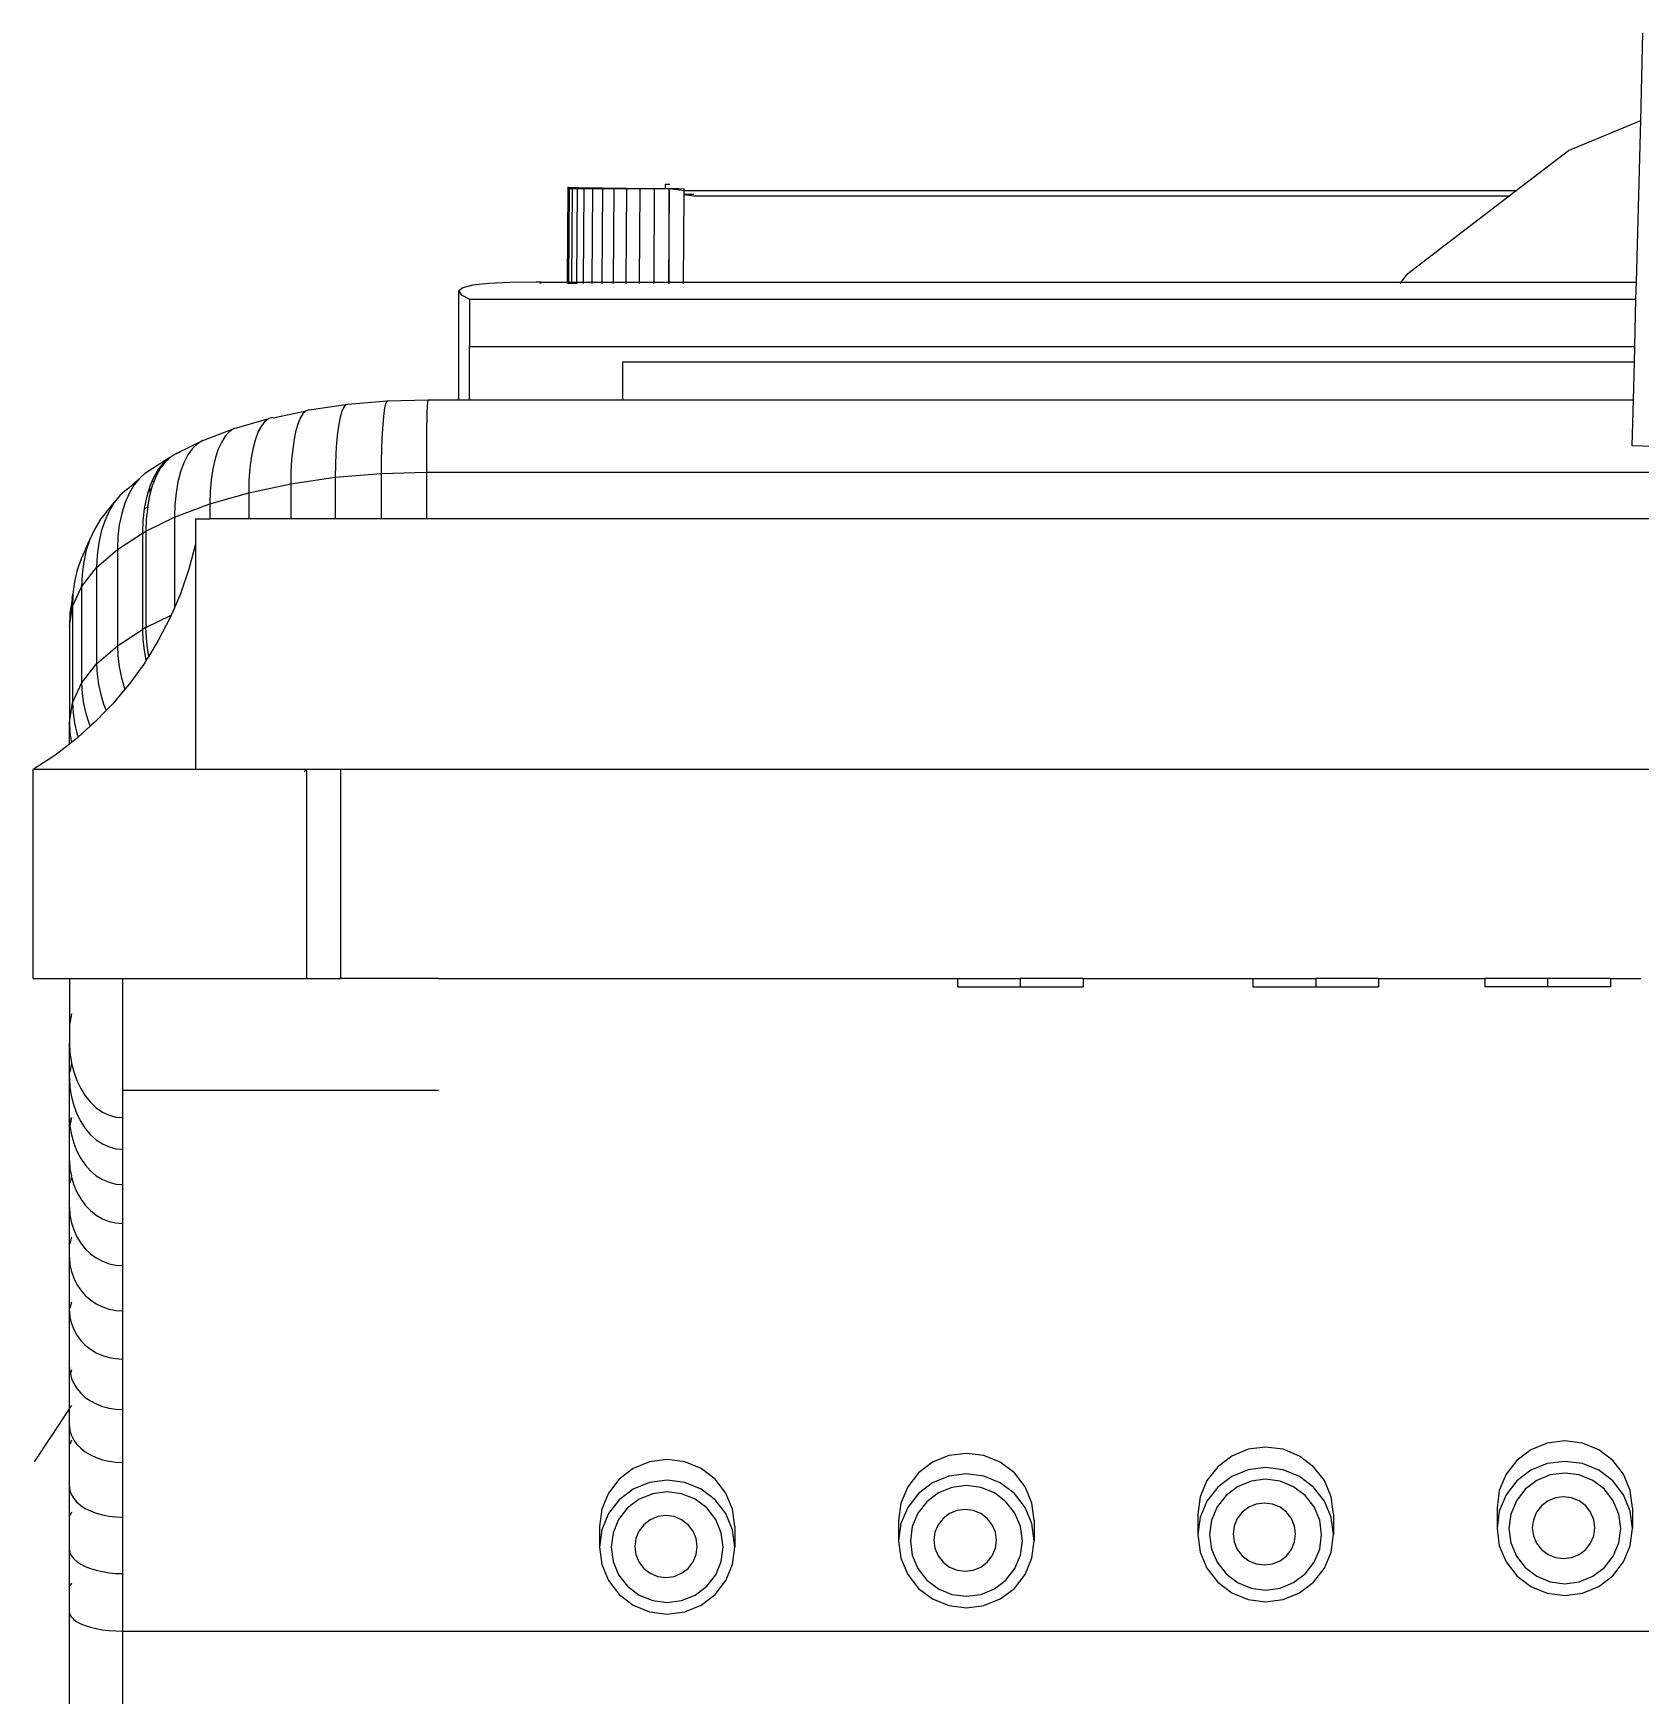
# Model space of a CAD drawing. Extents: x 3485972 to 3601240, y -625657 to -591207.
# Drawn here: x 3510153.9 to 3510334.1, y -596951.3 to -596764.8 of the extents above; entities that cross this region are included whole.
import ezdxf

# ---------------------------------------------------------------- set-up
doc = ezdxf.new("R2010")
doc.units = 0
doc.header["$LTSCALE"] = 6
doc.header["$MEASUREMENT"] = 0
doc.layers.add('medical equipment', color=171, linetype='CONTINUOUS', lineweight=25)

msp = doc.modelspace()

# ---------------------------------------------------------------- linework, layer by layer
at = {"layer": 'medical equipment'}
for p, q in [((3510334.1, -596774.63), (3510334.36, -596764.84)), ((3510325.99, -596777.99), (3510334.1, -596774.63)), ((3510333.62, -596792.76), (3510334.1, -596774.63)), ((3510319.34, -596783.09), (3510325.99, -596777.99)), ((3510213.81, -596782.24), (3510213.74, -596792.76)), ((3510213.81, -596782.06), (3510213.81, -596782.15)), ((3510213.81, -596782.15), (3510213.81, -596782.24)), ((3510213.81, -596782.15), (3510214.88, -596782.15)), ((3510213.81, -596782.15), (3510213.94, -596782.15)), ((3510213.81, -596782.24), (3510213.94, -596782.24)), ((3510213.94, -596782.24), (3510213.87, -596792.76)), ((3510213.94, -596782.15), (3510213.94, -596782.24)), ((3510213.94, -596782.15), (3510214.29, -596782.15)), ((3510213.94, -596782.24), (3510214.29, -596782.24)), ((3510214.29, -596782.24), (3510214.22, -596792.76)), ((3510214.29, -596782.15), (3510214.29, -596782.24)), ((3510214.29, -596782.15), (3510214.85, -596782.16)), ((3510214.29, -596782.24), (3510214.84, -596782.24)), ((3510214.84, -596782.24), (3510214.78, -596792.76)), ((3510214.85, -596782.16), (3510214.84, -596782.24)), ((3510214.84, -596782.24), (3510214.88, -596782.24)), ((3510214.85, -596782.16), (3510215.61, -596782.17)), ((3510214.88, -596782.15), (3510215.01, -596782.15)), ((3510214.88, -596782.24), (3510214.88, -596782.15)), ((3510214.88, -596782.24), (3510215.61, -596782.24)), ((3510215.61, -596782.24), (3510215.54, -596792.76)), ((3510215.61, -596782.17), (3510215.61, -596782.24)), ((3510215.61, -596782.17), (3510216.56, -596782.18)), ((3510215.61, -596782.24), (3510216.56, -596782.24)), ((3510216.56, -596782.24), (3510216.49, -596792.76)), ((3510216.56, -596782.18), (3510216.56, -596782.24)), ((3510216.56, -596782.18), (3510217.68, -596782.19)), ((3510216.56, -596782.24), (3510217.68, -596782.24)), ((3510217.68, -596782.24), (3510217.61, -596792.76)), ((3510217.68, -596782.19), (3510217.68, -596782.24)), ((3510217.68, -596782.19), (3510218.96, -596782.2)), ((3510217.68, -596782.24), (3510218.96, -596782.24)), ((3510218.96, -596782.24), (3510218.89, -596792.76)), ((3510218.96, -596782.2), (3510218.96, -596782.24)), ((3510218.96, -596782.2), (3510220.37, -596782.21)), ((3510218.96, -596782.24), (3510220.37, -596782.24)), ((3510220.37, -596782.24), (3510220.3, -596792.76)), ((3510220.37, -596782.21), (3510220.37, -596782.24)), ((3510220.37, -596782.21), (3510221.89, -596782.24)), ((3510220.37, -596782.24), (3510221.89, -596782.24)), ((3510221.89, -596782.24), (3510221.82, -596792.76)), ((3510221.89, -596782.24), (3510223.5, -596782.24)), ((3510223.5, -596782.24), (3510223.43, -596792.76)), ((3510223.5, -596782.24), (3510224.72, -596782.24)), ((3510225.25, -596781.81), (3510224.72, -596781.81)), ((3510224.72, -596781.81), (3510224.72, -596782.24)), ((3510224.72, -596782.24), (3510225.16, -596782.24)), ((3510225.16, -596782.46), (3510225.09, -596792.76)), ((3510225.16, -596782.24), (3510226.23, -596782.24)), ((3510225.16, -596782.46), (3510225.16, -596782.24)), ((3510225.16, -596782.24), (3510226.84, -596782.48)), ((3510225.16, -596792.76), (3510225.16, -596782.46)), ((3510226.23, -596782.24), (3510226.84, -596782.27)), ((3510226.84, -596782.48), (3510226.84, -596782.27)), ((3510226.84, -596782.94), (3510226.84, -596782.48)), ((3510226.84, -596782.48), (3510320.15, -596782.48)), ((3510226.78, -596792.76), (3510226.84, -596782.94)), ((3510226.84, -596782.87), (3510227.92, -596782.89)), ((3510226.84, -596782.94), (3510227.92, -596783.09)), ((3510227.92, -596783.09), (3510319.34, -596783.09)), ((3510307.99, -596791.8), (3510319.34, -596783.09)), ((3510307.26, -596792.76), (3510307.99, -596791.8)), ((3510202.03, -596793.38), (3510201.59, -596793.74)), ((3510201.59, -596793.74), (3510201.84, -596794.18)), ((3510201.59, -596805.94), (3510201.59, -596793.74)), ((3510203.15, -596793.09), (3510202.03, -596793.38)), ((3510204.92, -596792.89), (3510203.15, -596793.09)), ((3510207.31, -596792.78), (3510204.92, -596792.89)), ((3510210.27, -596792.76), (3510207.31, -596792.78)), ((3510210.74, -596792.77), (3510210.27, -596792.76)), ((3510210.74, -596792.77), (3510210.7, -596792.89)), ((3510210.76, -596792.89), (3510210.74, -596792.77)), ((3510210.74, -596792.89), (3510210.74, -596792.77)), ((3510210.76, -596792.77), (3510210.74, -596792.77)), ((3510210.76, -596792.77), (3510213.74, -596792.76)), ((3510213.73, -596792.84), (3510210.76, -596792.77)), ((3510213.74, -596792.76), (3510213.73, -596792.84)), ((3510213.73, -596792.84), (3510213.74, -596792.89)), ((3510213.87, -596792.89), (3510213.73, -596792.84)), ((3510213.74, -596792.76), (3510213.87, -596792.76)), ((3510213.87, -596792.76), (3510214.22, -596792.76)), ((3510213.87, -596792.89), (3510213.87, -596792.76)), ((3510214.22, -596792.89), (3510213.87, -596792.89)), ((3510214.22, -596792.76), (3510214.78, -596792.76)), ((3510214.22, -596792.89), (3510214.22, -596792.76)), ((3510214.78, -596792.89), (3510214.22, -596792.89)), ((3510214.78, -596792.76), (3510214.78, -596792.89)), ((3510214.78, -596792.76), (3510215.54, -596792.76)), ((3510214.9, -596792.89), (3510214.78, -596792.89)), ((3510215.54, -596792.76), (3510215.54, -596792.89)), ((3510215.54, -596792.76), (3510216.49, -596792.76)), ((3510216.49, -596792.76), (3510216.49, -596792.89)), ((3510216.49, -596792.76), (3510217.61, -596792.76)), ((3510217.61, -596792.76), (3510217.61, -596792.89)), ((3510217.61, -596792.76), (3510218.89, -596792.76)), ((3510218.89, -596792.76), (3510218.89, -596792.89)), ((3510218.89, -596792.76), (3510220.3, -596792.76)), ((3510220.3, -596792.76), (3510220.3, -596792.89)), ((3510220.3, -596792.76), (3510221.82, -596792.76)), ((3510221.82, -596792.76), (3510221.82, -596792.89)), ((3510221.82, -596792.76), (3510223.43, -596792.76)), ((3510223.43, -596792.76), (3510223.42, -596792.89)), ((3510223.43, -596792.76), (3510225.09, -596792.76)), ((3510225.09, -596792.76), (3510225.09, -596792.89)), ((3510225.09, -596792.76), (3510225.16, -596792.76)), ((3510225.16, -596792.89), (3510225.16, -596792.76)), ((3510225.16, -596792.76), (3510225.22, -596792.76)), ((3510225.22, -596792.76), (3510226.78, -596792.76)), ((3510226.78, -596792.89), (3510226.78, -596792.76)), ((3510226.78, -596792.76), (3510307.26, -596792.76)), ((3510307.16, -596792.89), (3510307.26, -596792.76)), ((3510307.26, -596792.76), (3510333.62, -596792.76)), ((3510333.57, -596794.68), (3510333.62, -596792.76)), ((3510201.84, -596794.18), (3510202.78, -596794.68)), ((3510202.78, -596794.68), (3510333.57, -596794.68)), ((3510202.78, -596794.68), (3510202.78, -596799.97)), ((3510333.43, -596799.97), (3510333.57, -596794.68)), ((3510202.78, -596799.97), (3510333.43, -596799.97)), ((3510202.78, -596805.94), (3510202.78, -596799.97)), ((3510333.39, -596801.74), (3510333.43, -596799.97)), ((3510333.39, -596801.74), (3510219.93, -596801.74)), ((3510219.93, -596801.74), (3510219.93, -596805.94)), ((3510333.28, -596805.94), (3510333.39, -596801.74)), ((3510184.81, -596807.08), (3510189.12, -596806.45)), ((3510188.67, -596806.79), (3510188.46, -596807.25)), ((3510188.89, -596806.52), (3510188.67, -596806.79)), ((3510189.12, -596806.45), (3510188.89, -596806.52)), ((3510189.12, -596806.45), (3510193.59, -596806.06)), ((3510193.36, -596806.39), (3510193.26, -596806.84)), ((3510193.47, -596806.13), (3510193.36, -596806.39)), ((3510193.59, -596806.06), (3510193.47, -596806.13)), ((3510193.59, -596806.06), (3510198.11, -596805.94)), ((3510193.65, -596806.13), (3510193.59, -596806.06)), ((3510198.03, -596806.7), (3510198.01, -596807.33)), ((3510198.06, -596806.26), (3510198.03, -596806.7)), ((3510198.09, -596806), (3510198.06, -596806.26)), ((3510198.11, -596805.94), (3510198.09, -596806)), ((3510198.13, -596806), (3510198.11, -596805.94)), ((3510198.11, -596805.94), (3510201.59, -596805.94)), ((3510201.59, -596806), (3510201.59, -596805.94)), ((3510201.59, -596805.94), (3510202.78, -596805.94)), ((3510202.78, -596806), (3510202.78, -596805.94)), ((3510202.78, -596805.94), (3510219.93, -596805.94)), ((3510219.93, -596805.94), (3510219.93, -596806)), ((3510219.93, -596805.94), (3510333.28, -596805.94)), ((3510333.14, -596811.12), (3510333.28, -596805.94)), ((3510176.39, -596809.18), (3510180.27, -596808.06)), ((3510179.84, -596808.37), (3510179.45, -596808.86)), ((3510180.27, -596808.06), (3510179.84, -596808.37)), ((3510180.72, -596807.95), (3510180.27, -596808.06)), ((3510180.78, -596807.96), (3510180.72, -596807.95)), ((3510180.78, -596807.96), (3510184.46, -596807.17)), ((3510183.56, -596808.57), (3510183.32, -596809.39)), ((3510183.83, -596807.93), (3510183.56, -596808.57)), ((3510184.13, -596807.46), (3510183.83, -596807.93)), ((3510184.46, -596807.17), (3510184.13, -596807.46)), ((3510184.81, -596807.08), (3510184.46, -596807.17)), ((3510188.27, -596807.88), (3510188.11, -596808.68)), ((3510188.46, -596807.25), (3510188.27, -596807.88)), ((3510193.08, -596808.26), (3510193.01, -596809.21)), ((3510193.16, -596807.46), (3510193.08, -596808.26)), ((3510193.26, -596806.84), (3510193.16, -596807.46)), ((3510197.99, -596808.12), (3510197.97, -596809.07)), ((3510198.01, -596807.33), (3510197.99, -596808.12)), ((3510169.97, -596811.93), (3510172.87, -596810.51)), ((3510172.87, -596810.51), (3510172.27, -596810.88)), ((3510172.87, -596810.51), (3510176.39, -596809.18)), ((3510175.38, -596810.03), (3510174.95, -596810.72)), ((3510175.86, -596809.52), (3510175.38, -596810.03)), ((3510176.39, -596809.18), (3510175.86, -596809.52)), ((3510178.77, -596810.35), (3510178.51, -596811.33)), ((3510179.09, -596809.52), (3510178.77, -596810.35)), ((3510179.45, -596808.86), (3510179.09, -596809.52)), ((3510183.11, -596810.35), (3510182.95, -596811.45)), ((3510183.32, -596809.39), (3510183.11, -596810.35)), ((3510187.98, -596809.64), (3510187.87, -596810.73)), ((3510188.11, -596808.68), (3510187.98, -596809.64)), ((3510192.96, -596810.3), (3510192.92, -596811.5)), ((3510193.01, -596809.21), (3510192.96, -596810.3)), ((3510197.96, -596810.15), (3510197.95, -596811.36)), ((3510197.97, -596809.07), (3510197.96, -596810.15)), ((3510168.7, -596812.89), (3510169.31, -596812.33)), ((3510169.31, -596812.33), (3510169.07, -596812.46)), ((3510169.76, -596812.05), (3510169.31, -596812.33)), ((3510169.76, -596812.05), (3510169.97, -596811.93)), ((3510170.07, -596811.95), (3510169.76, -596812.05)), ((3510169.97, -596811.93), (3510170.33, -596811.83)), ((3510171.21, -596812.13), (3510170.76, -596813.01)), ((3510171.71, -596811.42), (3510171.21, -596812.13)), ((3510172.27, -596810.88), (3510171.71, -596811.42)), ((3510174.56, -596811.57), (3510174.24, -596812.56)), ((3510174.95, -596810.72), (3510174.56, -596811.57)), ((3510178.51, -596811.33), (3510178.3, -596812.44)), ((3510182.95, -596811.45), (3510182.83, -596812.67)), ((3510187.79, -596811.94), (3510187.74, -596813.25)), ((3510187.87, -596810.73), (3510187.79, -596811.94)), ((3510192.92, -596811.5), (3510192.89, -596812.81)), ((3510197.95, -596811.36), (3510197.94, -596812.67)), ((3510386.56, -596812.54), (3510333.14, -596811.12)), ((3510166.45, -596814.15), (3510165.77, -596814.76)), ((3510166.45, -596814.15), (3510169.07, -596812.46)), ((3510167.84, -596813.8), (3510167.33, -596814.7)), ((3510167.66, -596814.52), (3510168.14, -596813.63)), ((3510168.13, -596813.43), (3510167.84, -596813.8)), ((3510168.42, -596813.05), (3510168.13, -596813.43)), ((3510168.3, -596813.42), (3510168.13, -596813.43)), ((3510168.14, -596813.63), (3510168.3, -596813.42)), ((3510168.3, -596813.42), (3510168.7, -596812.89)), ((3510169.07, -596812.46), (3510168.42, -596813.05)), ((3510170.39, -596814.02), (3510170.09, -596815.16)), ((3510170.76, -596813.01), (3510170.39, -596814.02)), ((3510173.98, -596813.69), (3510173.8, -596814.92)), ((3510174.24, -596812.56), (3510173.98, -596813.69)), ((3510178.14, -596813.67), (3510178.05, -596814.98)), ((3510178.3, -596812.44), (3510178.14, -596813.67)), ((3510182.76, -596813.98), (3510182.74, -596815.37)), ((3510182.83, -596812.67), (3510182.76, -596813.98)), ((3510187.74, -596813.25), (3510187.72, -596814.64)), ((3510187.72, -596814.64), (3510192.88, -596814.2)), ((3510192.89, -596812.81), (3510192.88, -596814.2)), ((3510192.88, -596814.2), (3510197.94, -596814.05)), ((3510192.88, -596814.2), (3510192.88, -596819.3)), ((3510197.94, -596812.67), (3510197.94, -596814.05)), ((3510197.94, -596814.05), (3510197.94, -596819.3)), ((3510197.94, -596814.05), (3510524.66, -596814.05)), ((3510164.34, -596816), (3510163.61, -596816.65)), ((3510164.34, -596816), (3510165.77, -596814.76)), ((3510165.15, -596815.54), (3510164.6, -596816.47)), ((3510165.77, -596814.76), (3510165.15, -596815.54)), ((3510166.9, -596815.75), (3510166.7, -596816.43)), ((3510166.7, -596816.43), (3510167.17, -596815.83)), ((3510167.16, -596815.11), (3510166.9, -596815.75)), ((3510166.92, -596816.7), (3510167.17, -596815.83)), ((3510167.33, -596814.7), (3510167.16, -596815.11)), ((3510167.42, -596815.13), (3510167.16, -596815.11)), ((3510167.17, -596815.83), (3510167.25, -596815.55)), ((3510167.25, -596815.55), (3510167.42, -596815.13)), ((3510167.42, -596815.13), (3510167.66, -596814.52)), ((3510170.09, -596815.16), (3510169.87, -596816.4)), ((3510173.8, -596814.92), (3510173.68, -596816.24)), ((3510178.05, -596814.98), (3510178.02, -596816.37)), ((3510178.02, -596816.37), (3510182.74, -596815.37)), ((3510182.74, -596815.37), (3510187.72, -596814.64)), ((3510182.74, -596815.37), (3510182.74, -596819.3)), ((3510187.72, -596814.64), (3510187.72, -596819.3)), ((3510161.34, -596819.5), (3510162.94, -596817.47)), ((3510162.94, -596817.47), (3510162.36, -596818.43)), ((3510163.61, -596816.65), (3510162.94, -596817.47)), ((3510164.14, -596817.53), (3510163.78, -596818.71)), ((3510164.6, -596816.47), (3510164.14, -596817.53)), ((3510166.56, -596816.91), (3510166.31, -596818.17)), ((3510166.31, -596818.17), (3510166.69, -596817.96)), ((3510166.69, -596817.96), (3510166.54, -596819.3)), ((3510166.7, -596816.43), (3510166.56, -596816.91)), ((3510166.69, -596817.96), (3510166.92, -596816.7)), ((3510169.7, -596819.13), (3510173.65, -596817.63)), ((3510169.74, -596817.73), (3510169.7, -596819.13)), ((3510169.87, -596816.4), (3510169.74, -596817.73)), ((3510173.68, -596816.24), (3510173.65, -596817.63)), ((3510173.65, -596817.63), (3510178.02, -596816.37)), ((3510173.65, -596817.63), (3510173.65, -596819.3)), ((3510178.02, -596816.37), (3510178.02, -596819.3)), ((3510161.34, -596819.5), (3510160.73, -596820.5)), ((3510161.87, -596819.52), (3510161.48, -596820.71)), ((3510162.36, -596818.43), (3510161.87, -596819.52)), ((3510163.78, -596818.71), (3510163.51, -596819.98)), ((3510166.16, -596819.51), (3510166.11, -596820.91)), ((3510166.31, -596818.17), (3510166.16, -596819.51)), ((3510166.5, -596820.69), (3510169.7, -596819.13)), ((3510166.54, -596819.3), (3510166.5, -596820.69)), ((3510169.7, -596819.13), (3510169.7, -596829.28)), ((3510172.07, -596819.3), (3510172.07, -596822.15)), ((3510172.07, -596819.3), (3510173.65, -596819.3)), ((3510178.02, -596819.3), (3510173.65, -596819.3)), ((3510182.74, -596819.3), (3510178.02, -596819.3)), ((3510187.72, -596819.3), (3510182.74, -596819.3)), ((3510192.88, -596819.3), (3510187.72, -596819.3)), ((3510197.94, -596819.3), (3510192.88, -596819.3)), ((3510524.66, -596819.3), (3510197.94, -596819.3)), ((3510159.76, -596822.62), (3510160.22, -596821.61)), ((3510160.22, -596821.61), (3510159.81, -596822.83)), ((3510160.73, -596820.5), (3510160.22, -596821.61)), ((3510161.48, -596820.71), (3510161.2, -596822)), ((3510163.3, -596822.72), (3510166.11, -596820.91)), ((3510163.35, -596821.33), (3510163.3, -596822.72)), ((3510163.51, -596819.98), (3510163.35, -596821.33)), ((3510166.11, -596820.91), (3510166.5, -596820.69)), ((3510166.11, -596820.91), (3510166.11, -596831.72)), ((3510166.5, -596820.69), (3510166.5, -596831.5)), ((3510159.75, -596822.64), (3510159.22, -596823.79)), ((3510159.81, -596822.83), (3510159.52, -596824.14)), ((3510159.76, -596822.62), (3510159.75, -596822.64)), ((3510160.97, -596824.76), (3510163.3, -596822.72)), ((3510161.03, -596823.36), (3510160.97, -596824.76)), ((3510161.2, -596822), (3510161.03, -596823.36)), ((3510163.3, -596822.72), (3510163.3, -596833.54)), ((3510172.07, -596822.15), (3510171.32, -596824.96)), ((3510172.07, -596822.15), (3510172.07, -596847.43)), ((3510158.8, -596825.03), (3510158.5, -596826.35)), ((3510159.22, -596823.79), (3510158.8, -596825.03)), ((3510159.28, -596826.91), (3510160.97, -596824.76)), ((3510159.52, -596824.14), (3510159.34, -596825.51)), ((3510160.97, -596824.76), (3510160.97, -596835.57)), ((3510171.32, -596824.96), (3510170.37, -596827.71)), ((3510158.25, -596829.14), (3510159.28, -596826.91)), ((3510158.5, -596826.35), (3510158.31, -596827.73)), ((3510159.34, -596825.51), (3510159.28, -596826.91)), ((3510159.28, -596826.91), (3510159.28, -596837.72)), ((3510157.92, -596831.32), (3510158.25, -596829.14)), ((3510158.17, -596828.52), (3510157.98, -596829.91)), ((3510158.24, -596828.2), (3510158.17, -596828.52)), ((3510158.24, -596828.2), (3510158.31, -596827.73)), ((3510158.31, -596827.73), (3510158.25, -596829.14)), ((3510158.25, -596829.14), (3510158.25, -596839.95)), ((3510170.37, -596827.71), (3510169.7, -596829.28)), ((3510157.98, -596829.91), (3510157.92, -596831.32)), ((3510166.5, -596831.5), (3510169.34, -596830.11)), ((3510169.22, -596830.38), (3510167.88, -596832.96)), ((3510169.34, -596830.11), (3510169.22, -596830.38)), ((3510169.7, -596829.28), (3510169.34, -596830.11)), ((3510157.92, -596831.32), (3510157.92, -596842.13)), ((3510163.3, -596833.54), (3510166.11, -596831.72)), ((3510166.5, -596831.5), (3510166.11, -596831.72)), ((3510166.11, -596831.72), (3510166.16, -596832.88)), ((3510166.16, -596832.88), (3510166.29, -596834.04)), ((3510166.55, -596832.66), (3510166.5, -596831.5)), ((3510166.67, -596833.83), (3510166.55, -596832.66)), ((3510160.97, -596835.57), (3510163.3, -596833.54)), ((3510163.3, -596833.54), (3510163.35, -596834.69)), ((3510163.35, -596834.69), (3510163.49, -596835.85)), ((3510166.29, -596834.04), (3510166.5, -596835.18)), ((3510166.82, -596834.69), (3510166.5, -596835.18)), ((3510166.82, -596834.69), (3510166.67, -596833.83)), ((3510167.88, -596832.96), (3510166.82, -596834.69)), ((3510159.28, -596837.72), (3510160.97, -596835.57)), ((3510160.97, -596835.57), (3510161.03, -596836.72)), ((3510163.49, -596835.85), (3510163.72, -596836.98)), ((3510166.36, -596835.44), (3510164.66, -596837.8)), ((3510166.5, -596835.18), (3510166.36, -596835.44)), ((3510158.25, -596839.95), (3510159.28, -596837.72)), ((3510159.28, -596837.72), (3510159.34, -596838.87)), ((3510161.03, -596836.72), (3510161.18, -596837.87)), ((3510161.18, -596837.87), (3510161.42, -596838.99)), ((3510164.14, -596838.42), (3510162.79, -596840.03)), ((3510163.72, -596836.98), (3510164.02, -596838.08)), ((3510164.02, -596838.08), (3510164.14, -596838.42)), ((3510164.66, -596837.8), (3510164.14, -596838.42)), ((3510157.92, -596842.13), (3510158.25, -596839.95)), ((3510158.25, -596839.95), (3510158.32, -596841.09)), ((3510159.34, -596838.87), (3510159.5, -596840.01)), ((3510159.5, -596840.01), (3510159.75, -596841.12)), ((3510161.42, -596838.99), (3510161.74, -596840.07)), ((3510161.74, -596840.07), (3510162.04, -596840.81)), ((3510162.79, -596840.03), (3510162.04, -596840.81)), ((3510157.92, -596844.57), (3510157.92, -596842.13)), ((3510157.92, -596842.13), (3510157.98, -596843.27)), ((3510158.32, -596841.09), (3510158.48, -596842.22)), ((3510158.48, -596842.22), (3510158.73, -596843.32)), ((3510159.75, -596841.12), (3510160.09, -596842.18)), ((3510160.09, -596842.18), (3510160.25, -596842.57)), ((3510160.77, -596842.12), (3510160.25, -596842.57)), ((3510162.04, -596840.81), (3510160.77, -596842.12)), ((3510157.98, -596843.27), (3510158.15, -596844.39)), ((3510158.6, -596844.05), (3510158.15, -596844.39)), ((3510158.89, -596843.79), (3510158.6, -596844.05)), ((3510158.73, -596843.32), (3510158.89, -596843.79)), ((3510160.25, -596842.57), (3510158.89, -596843.79)), ((3510156.29, -596845.83), (3510153.86, -596847.43)), ((3510157.92, -596844.57), (3510156.29, -596845.83)), ((3510158.15, -596844.39), (3510157.92, -596844.57)), ((3510153.86, -596870.87), (3510153.86, -596847.43)), ((3510172.07, -596847.43), (3510153.86, -596847.43)), ((3510188.36, -596847.43), (3510172.07, -596847.43)), ((3510184.55, -596847.43), (3510184.25, -596847.66)), ((3510184.55, -596870.87), (3510184.55, -596847.43)), ((3510547.9, -596847.43), (3510188.36, -596847.43)), ((3510188.36, -596870.87), (3510188.36, -596847.43)), ((3510153.86, -596870.87), (3510157.92, -596870.87)), ((3510157.92, -596870.87), (3510163.88, -596870.87)), ((3510157.92, -596870.87), (3510157.92, -596878.1)), ((3510163.88, -596870.87), (3510188.36, -596870.87)), ((3510163.88, -596870.87), (3510163.88, -596883.36)), ((3510199.3, -596870.87), (3510188.36, -596870.87)), ((3510199.3, -596870.87), (3510257.51, -596870.87)), ((3510257.51, -596870.87), (3510257.51, -596871.8)), ((3510257.51, -596870.87), (3510264.54, -596870.87)), ((3510257.51, -596871.8), (3510264.54, -596871.8)), ((3510264.54, -596870.87), (3510264.54, -596871.8)), ((3510271.58, -596870.87), (3510264.54, -596870.87)), ((3510264.54, -596871.8), (3510271.58, -596871.8)), ((3510271.58, -596870.87), (3510271.58, -596871.8)), ((3510271.58, -596870.87), (3510290.63, -596870.87)), ((3510290.63, -596870.87), (3510290.63, -596871.8)), ((3510290.63, -596870.87), (3510297.67, -596870.87)), ((3510290.63, -596871.8), (3510297.67, -596871.8)), ((3510297.67, -596870.87), (3510297.67, -596871.8)), ((3510304.7, -596870.87), (3510297.67, -596870.87)), ((3510297.67, -596871.8), (3510304.7, -596871.8)), ((3510304.7, -596870.87), (3510304.7, -596871.8)), ((3510304.7, -596870.87), (3510316.64, -596870.87)), ((3510316.64, -596870.87), (3510316.64, -596871.8)), ((3510323.67, -596870.87), (3510316.64, -596870.87)), ((3510323.67, -596871.8), (3510316.64, -596871.8)), ((3510323.67, -596870.87), (3510323.67, -596871.8)), ((3510330.7, -596870.87), (3510323.67, -596870.87)), ((3510330.7, -596871.8), (3510323.67, -596871.8)), ((3510330.7, -596870.87), (3510330.7, -596871.8)), ((3510330.7, -596870.87), (3510334.13, -596870.87)), ((3510158.15, -596874.8), (3510157.98, -596875.86)), ((3510157.92, -596882.04), (3510157.92, -596878.1)), ((3510157.92, -596878.1), (3510157.98, -596879.2)), ((3510157.98, -596879.2), (3510158.15, -596880.28)), ((3510158.15, -596880.39), (3510157.98, -596881.37)), ((3510158.15, -596880.28), (3510158.15, -596880.39)), ((3510158.15, -596880.39), (3510158.41, -596881.31)), ((3510158.41, -596881.31), (3510158.76, -596882.3)), ((3510157.92, -596886.44), (3510157.92, -596882.04)), ((3510157.92, -596882.04), (3510157.98, -596883.08)), ((3510157.98, -596883.08), (3510158.15, -596884.11)), ((3510158.76, -596882.3), (3510159.19, -596883.2)), ((3510159.19, -596883.2), (3510159.7, -596884.02)), ((3510158.15, -596884.11), (3510158.41, -596885.1)), ((3510158.41, -596885.1), (3510158.76, -596886.03)), ((3510159.7, -596884.02), (3510160.29, -596884.74)), ((3510160.29, -596884.74), (3510160.93, -596885.35)), ((3510163.88, -596883.36), (3510163.88, -596886.46)), ((3510163.88, -596883.36), (3510199.29, -596883.36)), ((3510157.92, -596891.28), (3510157.92, -596886.44)), ((3510157.92, -596886.44), (3510157.98, -596887.37)), ((3510158.15, -596886.46), (3510157.98, -596887.37)), ((3510158.76, -596886.03), (3510159.19, -596886.9)), ((3510159.19, -596886.9), (3510159.7, -596887.68)), ((3510160.93, -596885.35), (3510161.63, -596885.83)), ((3510161.63, -596885.83), (3510162.36, -596886.18)), ((3510162.36, -596886.18), (3510163.11, -596886.39)), ((3510163.11, -596886.39), (3510163.88, -596886.46)), ((3510163.88, -596886.46), (3510163.88, -596890.01)), ((3510157.98, -596887.37), (3510157.98, -596887.43)), ((3510157.98, -596887.43), (3510158.15, -596888.4)), ((3510158.15, -596888.4), (3510158.41, -596889.33)), ((3510159.7, -596887.68), (3510160.29, -596888.37)), ((3510160.29, -596888.37), (3510160.93, -596888.94)), ((3510158.41, -596889.33), (3510158.76, -596890.22)), ((3510158.76, -596890.22), (3510159.19, -596891.03)), ((3510160.93, -596888.94), (3510161.63, -596889.4)), ((3510161.63, -596889.4), (3510162.36, -596889.74)), ((3510162.36, -596889.74), (3510163.11, -596889.94)), ((3510163.11, -596889.94), (3510163.88, -596890.01)), ((3510163.88, -596890.01), (3510163.88, -596893.97)), ((3510157.92, -596896.54), (3510157.92, -596891.28)), ((3510157.92, -596891.28), (3510157.98, -596892.21)), ((3510157.98, -596892.21), (3510158.15, -596892.97)), ((3510159.19, -596891.03), (3510159.7, -596891.77)), ((3510159.7, -596891.77), (3510160.29, -596892.42)), ((3510160.29, -596892.42), (3510160.93, -596892.97)), ((3510158.15, -596893.12), (3510157.98, -596893.8)), ((3510158.15, -596892.97), (3510158.13, -596893.04)), ((3510158.13, -596893.04), (3510158.15, -596893.12)), ((3510158.15, -596893.12), (3510158.41, -596893.99)), ((3510158.41, -596893.99), (3510158.76, -596894.82)), ((3510160.93, -596892.97), (3510161.63, -596893.4)), ((3510161.63, -596893.4), (3510162.36, -596893.71)), ((3510162.36, -596893.71), (3510163.11, -596893.91)), ((3510163.11, -596893.91), (3510163.88, -596893.97)), ((3510163.88, -596893.97), (3510163.88, -596898.33)), ((3510158.76, -596894.82), (3510159.19, -596895.58)), ((3510159.19, -596895.58), (3510159.7, -596896.27)), ((3510159.7, -596896.27), (3510160.29, -596896.88)), ((3510157.92, -596902.18), (3510157.92, -596896.54)), ((3510157.92, -596896.54), (3510157.98, -596897.4)), ((3510157.98, -596897.4), (3510158.15, -596898.24)), ((3510160.29, -596896.88), (3510160.93, -596897.39)), ((3510160.93, -596897.39), (3510161.63, -596897.8)), ((3510161.63, -596897.8), (3510162.36, -596898.09)), ((3510162.36, -596898.09), (3510163.11, -596898.27)), ((3510158.15, -596899.88), (3510157.98, -596900.63)), ((3510158.15, -596898.24), (3510158.41, -596899.05)), ((3510158.41, -596899.05), (3510158.76, -596899.81)), ((3510158.76, -596899.81), (3510159.19, -596900.52)), ((3510163.11, -596898.27), (3510163.88, -596898.33)), ((3510163.88, -596898.33), (3510163.88, -596903.06)), ((3510159.19, -596900.52), (3510159.7, -596901.16)), ((3510159.7, -596901.16), (3510160.29, -596901.72)), ((3510160.29, -596901.72), (3510160.93, -596902.19)), ((3510157.92, -596908.17), (3510157.92, -596902.18)), ((3510157.92, -596902.18), (3510157.98, -596902.96)), ((3510157.98, -596902.96), (3510158.15, -596903.73)), ((3510158.15, -596903.73), (3510158.41, -596904.47)), ((3510160.93, -596902.19), (3510161.63, -596902.57)), ((3510161.63, -596902.57), (3510162.36, -596902.84)), ((3510162.36, -596902.84), (3510163.11, -596903.01)), ((3510163.11, -596903.01), (3510163.88, -596903.06)), ((3510163.88, -596903.06), (3510163.88, -596908.14)), ((3510158.41, -596904.47), (3510158.76, -596905.17)), ((3510158.76, -596905.17), (3510159.19, -596905.82)), ((3510158.15, -596907.15), (3510157.98, -596907.82)), ((3510159.19, -596905.82), (3510159.7, -596906.4)), ((3510159.7, -596906.4), (3510160.29, -596906.91)), ((3510160.29, -596906.91), (3510160.93, -596907.35)), ((3510160.93, -596907.35), (3510161.63, -596907.69)), ((3510157.92, -596914.47), (3510157.92, -596908.17)), ((3510157.92, -596908.17), (3510157.98, -596908.87)), ((3510157.98, -596908.87), (3510158.15, -596909.56)), ((3510161.63, -596907.69), (3510162.36, -596907.94)), ((3510162.36, -596907.94), (3510163.11, -596908.09)), ((3510163.11, -596908.09), (3510163.88, -596908.14)), ((3510163.88, -596908.14), (3510163.88, -596913.53)), ((3510158.15, -596909.56), (3510158.41, -596910.23)), ((3510158.41, -596910.23), (3510158.76, -596910.86)), ((3510158.76, -596910.86), (3510159.19, -596911.44)), ((3510159.19, -596911.44), (3510159.7, -596911.97)), ((3510159.7, -596911.97), (3510160.29, -596912.43)), ((3510160.29, -596912.43), (3510160.93, -596912.82)), ((3510160.93, -596912.82), (3510161.63, -596913.13)), ((3510157.92, -596921.05), (3510157.92, -596914.47)), ((3510157.92, -596914.47), (3510157.98, -596915.09)), ((3510158.15, -596914.75), (3510158.02, -596915.21)), ((3510161.63, -596913.13), (3510162.36, -596913.35)), ((3510162.36, -596913.35), (3510163.11, -596913.49)), ((3510163.11, -596913.49), (3510163.88, -596913.53)), ((3510163.88, -596913.53), (3510163.88, -596919.21)), ((3510157.98, -596915.09), (3510158.02, -596915.21)), ((3510158.02, -596915.21), (3510157.98, -596915.32)), ((3510158.02, -596915.21), (3510158.15, -596915.7)), ((3510158.15, -596915.7), (3510158.41, -596916.29)), ((3510158.41, -596916.29), (3510158.76, -596916.85)), ((3510158.76, -596916.85), (3510159.19, -596917.36)), ((3510159.19, -596917.36), (3510159.7, -596917.83)), ((3510159.7, -596917.83), (3510160.29, -596918.23)), ((3510160.29, -596918.23), (3510160.93, -596918.57)), ((3510160.93, -596918.57), (3510161.63, -596918.85)), ((3510157.92, -596919.08), (3510153.95, -596925.06)), ((3510158.15, -596918.74), (3510157.98, -596918.98)), ((3510161.63, -596918.85), (3510162.36, -596919.05)), ((3510162.36, -596919.05), (3510163.11, -596919.17)), ((3510163.11, -596919.17), (3510163.88, -596919.21)), ((3510163.88, -596919.21), (3510163.88, -596925.13)), ((3510157.92, -596927.87), (3510157.92, -596921.05)), ((3510157.92, -596921.05), (3510157.98, -596921.59)), ((3510157.98, -596921.59), (3510158.15, -596922.11)), ((3510158.15, -596922.11), (3510158.41, -596922.62)), ((3510158.15, -596922.62), (3510157.98, -596923.1)), ((3510158.41, -596922.62), (3510158.76, -596923.1)), ((3510158.76, -596923.1), (3510159.19, -596923.54)), ((3510159.19, -596923.54), (3510159.7, -596923.94)), ((3510159.7, -596923.94), (3510160.29, -596924.29)), ((3510258.49, -596924.11), (3510256.52, -596924.36)), ((3510260.46, -596924.36), (3510258.49, -596924.11)), ((3510290.08, -596923.66), (3510288.24, -596924.41)), ((3510292.04, -596923.4), (3510290.08, -596923.66)), ((3510294.01, -596923.66), (3510292.04, -596923.4)), ((3510295.84, -596924.41), (3510294.01, -596923.66)), ((3510321.79, -596923.71), (3510320.22, -596924.91)), ((3510323.63, -596922.96), (3510321.79, -596923.71)), ((3510325.6, -596922.7), (3510323.63, -596922.96)), ((3510327.56, -596922.96), (3510325.6, -596922.7)), ((3510329.4, -596923.71), (3510327.56, -596922.96)), ((3510330.97, -596924.91), (3510329.4, -596923.71)), ((3510160.29, -596924.29), (3510160.93, -596924.59)), ((3510160.93, -596924.59), (3510161.63, -596924.82)), ((3510161.63, -596924.82), (3510162.36, -596924.99)), ((3510162.36, -596924.99), (3510163.11, -596925.1)), ((3510163.11, -596925.1), (3510163.88, -596925.13)), ((3510163.88, -596925.13), (3510163.88, -596931.27)), ((3510221.14, -596925.82), (3510219.56, -596927.01)), ((3510222.97, -596925.07), (3510221.14, -596925.82)), ((3510224.94, -596924.81), (3510222.97, -596925.07)), ((3510226.91, -596925.07), (3510224.94, -596924.81)), ((3510228.74, -596925.82), (3510226.91, -596925.07)), ((3510230.32, -596927.01), (3510228.74, -596925.82)), ((3510254.69, -596925.11), (3510253.12, -596926.31)), ((3510256.52, -596924.36), (3510254.69, -596925.11)), ((3510262.29, -596925.11), (3510260.46, -596924.36)), ((3510263.87, -596926.31), (3510262.29, -596925.11)), ((3510286.67, -596925.61), (3510285.46, -596927.16)), ((3510288.24, -596924.41), (3510286.67, -596925.61)), ((3510290.08, -596925.96), (3510288.24, -596926.72)), ((3510292.04, -596925.71), (3510290.08, -596925.96)), ((3510294.01, -596925.96), (3510292.04, -596925.71)), ((3510295.84, -596926.72), (3510294.01, -596925.96)), ((3510297.42, -596925.61), (3510295.84, -596924.41)), ((3510298.63, -596927.16), (3510297.42, -596925.61)), ((3510320.22, -596924.91), (3510319.01, -596926.46)), ((3510321.79, -596926.01), (3510320.22, -596927.21)), ((3510323.63, -596925.26), (3510321.79, -596926.01)), ((3510325.6, -596925.01), (3510323.63, -596925.26)), ((3510327.56, -596925.26), (3510325.6, -596925.01)), ((3510329.4, -596926.01), (3510327.56, -596925.26)), ((3510330.97, -596927.21), (3510329.4, -596926.01)), ((3510332.18, -596926.46), (3510330.97, -596924.91)), ((3510157.92, -596934.89), (3510157.92, -596927.87)), ((3510157.92, -596927.87), (3510157.98, -596928.32)), ((3510219.56, -596927.01), (3510218.36, -596928.57)), ((3510222.97, -596927.37), (3510221.14, -596928.12)), ((3510224.94, -596927.11), (3510222.97, -596927.37)), ((3510226.91, -596927.37), (3510224.94, -596927.11)), ((3510228.74, -596928.12), (3510226.91, -596927.37)), ((3510231.52, -596928.57), (3510230.32, -596927.01)), ((3510251.91, -596927.87), (3510251.15, -596929.68)), ((3510253.12, -596926.31), (3510251.91, -596927.87)), ((3510254.69, -596927.42), (3510253.12, -596928.61)), ((3510256.52, -596926.67), (3510254.69, -596927.42)), ((3510256.87, -596927.93), (3510255.35, -596928.55)), ((3510258.49, -596926.41), (3510256.52, -596926.67)), ((3510258.49, -596927.72), (3510256.87, -596927.93)), ((3510260.46, -596926.67), (3510258.49, -596926.41)), ((3510260.12, -596927.93), (3510258.49, -596927.72)), ((3510261.63, -596928.55), (3510260.12, -596927.93)), ((3510262.29, -596927.42), (3510260.46, -596926.67)), ((3510263.87, -596928.61), (3510262.29, -596927.42)), ((3510265.08, -596927.87), (3510263.87, -596926.31)), ((3510265.83, -596929.68), (3510265.08, -596927.87)), ((3510285.46, -596927.16), (3510284.7, -596928.98)), ((3510286.67, -596927.91), (3510285.46, -596929.47)), ((3510288.24, -596926.72), (3510286.67, -596927.91)), ((3510288.91, -596927.85), (3510287.61, -596928.84)), ((3510290.42, -596927.23), (3510288.91, -596927.85)), ((3510292.04, -596927.02), (3510290.42, -596927.23)), ((3510293.67, -596927.23), (3510292.04, -596927.02)), ((3510295.18, -596927.85), (3510293.67, -596927.23)), ((3510296.48, -596928.84), (3510295.18, -596927.85)), ((3510297.42, -596927.91), (3510295.84, -596926.72)), ((3510298.63, -596929.47), (3510297.42, -596927.91)), ((3510299.39, -596928.98), (3510298.63, -596927.16)), ((3510319.01, -596926.46), (3510318.25, -596928.28)), ((3510320.22, -596927.21), (3510319.01, -596928.77)), ((3510322.46, -596927.15), (3510321.16, -596928.14)), ((3510323.97, -596926.53), (3510322.46, -596927.15)), ((3510325.6, -596926.32), (3510323.97, -596926.53)), ((3510327.22, -596926.53), (3510325.6, -596926.32)), ((3510328.73, -596927.15), (3510327.22, -596926.53)), ((3510330.03, -596928.14), (3510328.73, -596927.15)), ((3510332.18, -596928.77), (3510330.97, -596927.21)), ((3510332.94, -596928.28), (3510332.18, -596926.46)), ((3510157.98, -596928.32), (3510158.15, -596928.76)), ((3510158.15, -596928.76), (3510158.41, -596929.18)), ((3510158.41, -596929.18), (3510158.76, -596929.58)), ((3510158.76, -596929.58), (3510159.19, -596929.95)), ((3510218.36, -596928.57), (3510217.6, -596930.38)), ((3510219.56, -596929.32), (3510218.36, -596930.87)), ((3510221.14, -596928.12), (3510219.56, -596929.32)), ((3510221.8, -596929.26), (3510220.5, -596930.24)), ((3510223.32, -596928.64), (3510221.8, -596929.26)), ((3510224.94, -596928.42), (3510223.32, -596928.64)), ((3510226.56, -596928.64), (3510224.94, -596928.42)), ((3510228.08, -596929.26), (3510226.56, -596928.64)), ((3510229.38, -596930.24), (3510228.08, -596929.26)), ((3510230.32, -596929.32), (3510228.74, -596928.12)), ((3510231.52, -596930.87), (3510230.32, -596929.32)), ((3510232.28, -596930.38), (3510231.52, -596928.57)), ((3510251.15, -596929.68), (3510250.89, -596931.63)), ((3510253.12, -596928.61), (3510251.91, -596930.17)), ((3510254.05, -596929.54), (3510253.06, -596930.83)), ((3510255.35, -596928.55), (3510254.05, -596929.54)), ((3510262.93, -596929.54), (3510261.63, -596928.55)), ((3510263.93, -596930.83), (3510262.93, -596929.54)), ((3510265.08, -596930.17), (3510263.87, -596928.61)), ((3510266.09, -596931.63), (3510265.83, -596929.68)), ((3510284.7, -596928.98), (3510284.44, -596930.93)), ((3510285.46, -596929.47), (3510284.7, -596931.28)), ((3510287.61, -596928.84), (3510286.61, -596930.12)), ((3510291, -596929.8), (3510290.15, -596930.15)), ((3510291.91, -596929.69), (3510291, -596929.8)), ((3510292.81, -596929.8), (3510291.91, -596929.69)), ((3510293.66, -596930.15), (3510292.81, -596929.8)), ((3510297.48, -596930.12), (3510296.48, -596928.84)), ((3510299.39, -596931.28), (3510298.63, -596929.47)), ((3510299.65, -596930.93), (3510299.39, -596928.98)), ((3510318.25, -596928.28), (3510317.99, -596930.22)), ((3510319.01, -596928.77), (3510318.25, -596930.58)), ((3510320.16, -596929.42), (3510319.53, -596930.92)), ((3510321.16, -596928.14), (3510320.16, -596929.42)), ((3510323.71, -596929.45), (3510322.98, -596930)), ((3510324.55, -596929.1), (3510323.71, -596929.45)), ((3510325.46, -596928.98), (3510324.55, -596929.1)), ((3510326.36, -596929.1), (3510325.46, -596928.98)), ((3510327.21, -596929.45), (3510326.36, -596929.1)), ((3510327.94, -596930), (3510327.21, -596929.45)), ((3510331.03, -596929.42), (3510330.03, -596928.14)), ((3510331.66, -596930.92), (3510331.03, -596929.42)), ((3510332.94, -596930.58), (3510332.18, -596928.77)), ((3510333.2, -596930.22), (3510332.94, -596928.28)), ((3510158.15, -596930.72), (3510157.98, -596931.1)), ((3510159.19, -596929.95), (3510159.7, -596930.28)), ((3510159.7, -596930.28), (3510160.29, -596930.57)), ((3510160.29, -596930.57), (3510160.93, -596930.82)), ((3510160.93, -596930.82), (3510161.63, -596931.01)), ((3510161.63, -596931.01), (3510162.36, -596931.16)), ((3510162.36, -596931.16), (3510163.11, -596931.24)), ((3510163.11, -596931.24), (3510163.88, -596931.27)), ((3510163.88, -596931.27), (3510163.88, -596937.59)), ((3510217.6, -596930.38), (3510217.34, -596932.33)), ((3510218.36, -596930.87), (3510217.6, -596932.69)), ((3510219.5, -596931.53), (3510218.88, -596933.03)), ((3510220.5, -596930.24), (3510219.5, -596931.53)), ((3510223.05, -596931.56), (3510222.32, -596932.11)), ((3510223.9, -596931.21), (3510223.05, -596931.56)), ((3510224.8, -596931.09), (3510223.9, -596931.21)), ((3510225.71, -596931.21), (3510224.8, -596931.09)), ((3510226.55, -596931.56), (3510225.71, -596931.21)), ((3510227.28, -596932.11), (3510226.55, -596931.56)), ((3510230.38, -596931.53), (3510229.38, -596930.24)), ((3510231, -596933.03), (3510230.38, -596931.53)), ((3510232.28, -596932.69), (3510231.52, -596930.87)), ((3510232.54, -596932.33), (3510232.28, -596930.38)), ((3510250.89, -596931.63), (3510250.89, -596933.93)), ((3510251.91, -596930.17), (3510251.15, -596931.98)), ((3510253.06, -596930.83), (3510252.43, -596932.32)), ((3510255.88, -596931.4), (3510255.32, -596932.12)), ((3510256.6, -596930.85), (3510255.88, -596931.4)), ((3510257.45, -596930.51), (3510256.6, -596930.85)), ((3510258.35, -596930.39), (3510257.45, -596930.51)), ((3510259.26, -596930.51), (3510258.35, -596930.39)), ((3510260.11, -596930.85), (3510259.26, -596930.51)), ((3510260.83, -596931.4), (3510260.11, -596930.85)), ((3510261.39, -596932.12), (3510260.83, -596931.4)), ((3510264.55, -596932.32), (3510263.93, -596930.83)), ((3510265.83, -596931.98), (3510265.08, -596930.17)), ((3510266.09, -596931.63), (3510266.09, -596933.93)), ((3510284.44, -596930.93), (3510284.44, -596933.23)), ((3510284.7, -596931.28), (3510284.44, -596933.23)), ((3510285.98, -596931.62), (3510285.77, -596933.23)), ((3510286.61, -596930.12), (3510285.98, -596931.62)), ((3510288.87, -596931.42), (3510288.52, -596932.26)), ((3510289.43, -596930.7), (3510288.87, -596931.42)), ((3510290.15, -596930.15), (3510289.43, -596930.7)), ((3510294.38, -596930.7), (3510293.66, -596930.15)), ((3510294.94, -596931.42), (3510294.38, -596930.7)), ((3510295.29, -596932.26), (3510294.94, -596931.42)), ((3510298.11, -596931.62), (3510297.48, -596930.12)), ((3510298.32, -596933.23), (3510298.11, -596931.62)), ((3510299.65, -596933.23), (3510299.39, -596931.28)), ((3510299.65, -596930.93), (3510299.65, -596933.23)), ((3510317.99, -596930.22), (3510317.99, -596932.53)), ((3510318.25, -596930.58), (3510317.99, -596932.53)), ((3510319.53, -596930.92), (3510319.32, -596932.53)), ((3510322.07, -596931.55), (3510321.95, -596932.45)), ((3510322.42, -596930.72), (3510322.07, -596931.55)), ((3510322.98, -596930), (3510322.42, -596930.72)), ((3510328.49, -596930.72), (3510327.94, -596930)), ((3510328.84, -596931.55), (3510328.49, -596930.72)), ((3510328.96, -596932.45), (3510328.84, -596931.55)), ((3510331.87, -596932.53), (3510331.66, -596930.92)), ((3510333.2, -596932.53), (3510332.94, -596930.58)), ((3510333.2, -596930.22), (3510333.2, -596932.53)), ((3510217.34, -596932.33), (3510217.34, -596934.63)), ((3510217.6, -596932.69), (3510217.34, -596934.63)), ((3510218.88, -596933.03), (3510218.66, -596934.63)), ((3510221.77, -596932.82), (3510221.42, -596933.66)), ((3510222.32, -596932.11), (3510221.77, -596932.82)), ((3510227.84, -596932.82), (3510227.28, -596932.11)), ((3510228.19, -596933.66), (3510227.84, -596932.82)), ((3510231.22, -596934.63), (3510231, -596933.03)), ((3510232.54, -596934.63), (3510232.28, -596932.69)), ((3510232.54, -596932.33), (3510232.54, -596934.63)), ((3510251.15, -596931.98), (3510250.89, -596933.93)), ((3510252.43, -596932.32), (3510252.22, -596933.93)), ((3510254.97, -596932.96), (3510254.85, -596933.86)), ((3510255.32, -596932.12), (3510254.97, -596932.96)), ((3510261.74, -596932.96), (3510261.39, -596932.12)), ((3510261.86, -596933.86), (3510261.74, -596932.96)), ((3510264.77, -596933.93), (3510264.55, -596932.32)), ((3510266.09, -596933.93), (3510265.83, -596931.98)), ((3510284.44, -596933.23), (3510284.7, -596935.18)), ((3510285.77, -596933.23), (3510285.98, -596934.84)), ((3510288.52, -596932.26), (3510288.4, -596933.15)), ((3510288.4, -596933.15), (3510288.52, -596934.05)), ((3510295.41, -596933.15), (3510295.29, -596932.26)), ((3510295.29, -596934.05), (3510295.41, -596933.15)), ((3510298.11, -596934.84), (3510298.32, -596933.23)), ((3510299.39, -596935.18), (3510299.65, -596933.23)), ((3510317.99, -596932.53), (3510318.25, -596934.47)), ((3510319.32, -596932.53), (3510319.53, -596934.13)), ((3510321.95, -596932.45), (3510322.07, -596933.35)), ((3510322.07, -596933.35), (3510322.42, -596934.18)), ((3510328.49, -596934.18), (3510328.84, -596933.35)), ((3510328.84, -596933.35), (3510328.96, -596932.45)), ((3510331.66, -596934.13), (3510331.87, -596932.53)), ((3510332.94, -596934.47), (3510333.2, -596932.53)), ((3510157.92, -596941.93), (3510157.92, -596934.89)), ((3510157.92, -596934.89), (3510157.98, -596935.25)), ((3510157.98, -596935.25), (3510158.15, -596935.59)), ((3510217.34, -596934.63), (3510217.6, -596936.58)), ((3510218.66, -596934.63), (3510218.88, -596936.24)), ((3510221.42, -596933.66), (3510221.3, -596934.56)), ((3510221.3, -596934.56), (3510221.42, -596935.46)), ((3510221.42, -596935.46), (3510221.77, -596936.29)), ((3510227.84, -596936.29), (3510228.19, -596935.46)), ((3510228.31, -596934.56), (3510228.19, -596933.66)), ((3510228.19, -596935.46), (3510228.31, -596934.56)), ((3510231, -596936.24), (3510231.22, -596934.63)), ((3510232.28, -596936.58), (3510232.54, -596934.63)), ((3510250.89, -596933.93), (3510251.15, -596935.88)), ((3510252.22, -596933.93), (3510252.43, -596935.54)), ((3510254.85, -596933.86), (3510254.97, -596934.75)), ((3510254.97, -596934.75), (3510255.32, -596935.59)), ((3510261.39, -596935.59), (3510261.74, -596934.75)), ((3510261.74, -596934.75), (3510261.86, -596933.86)), ((3510264.55, -596935.54), (3510264.77, -596933.93)), ((3510265.83, -596935.88), (3510266.09, -596933.93)), ((3510284.7, -596935.18), (3510285.46, -596936.99)), ((3510285.98, -596934.84), (3510286.61, -596936.33)), ((3510288.52, -596934.05), (3510288.87, -596934.89)), ((3510288.87, -596934.89), (3510289.43, -596935.61)), ((3510294.38, -596935.61), (3510294.94, -596934.89)), ((3510294.94, -596934.89), (3510295.29, -596934.05)), ((3510297.48, -596936.33), (3510298.11, -596934.84)), ((3510298.63, -596936.99), (3510299.39, -596935.18)), ((3510318.25, -596934.47), (3510319.01, -596936.29)), ((3510319.53, -596934.13), (3510320.16, -596935.63)), ((3510322.42, -596934.18), (3510322.98, -596934.9)), ((3510322.98, -596934.9), (3510323.71, -596935.45)), ((3510323.71, -596935.45), (3510324.55, -596935.8)), ((3510326.36, -596935.8), (3510327.21, -596935.45)), ((3510327.21, -596935.45), (3510327.94, -596934.9)), ((3510327.94, -596934.9), (3510328.49, -596934.18)), ((3510331.03, -596935.63), (3510331.66, -596934.13)), ((3510332.18, -596936.29), (3510332.94, -596934.47)), ((3510158.15, -596935.59), (3510158.41, -596935.93)), ((3510158.41, -596935.93), (3510158.76, -596936.25)), ((3510158.76, -596936.25), (3510159.19, -596936.54)), ((3510159.19, -596936.54), (3510159.7, -596936.8)), ((3510159.7, -596936.8), (3510160.29, -596937.03)), ((3510160.29, -596937.03), (3510160.93, -596937.23)), ((3510160.93, -596937.23), (3510161.63, -596937.38)), ((3510217.6, -596936.58), (3510218.36, -596938.39)), ((3510218.88, -596936.24), (3510219.5, -596937.74)), ((3510221.77, -596936.29), (3510222.32, -596937.01)), ((3510222.32, -596937.01), (3510223.05, -596937.56)), ((3510226.55, -596937.56), (3510227.28, -596937.01)), ((3510227.28, -596937.01), (3510227.84, -596936.29)), ((3510230.38, -596937.74), (3510231, -596936.24)), ((3510231.52, -596938.39), (3510232.28, -596936.58)), ((3510251.15, -596935.88), (3510251.91, -596937.69)), ((3510252.43, -596935.54), (3510253.06, -596937.04)), ((3510253.06, -596937.04), (3510254.05, -596938.32)), ((3510255.32, -596935.59), (3510255.88, -596936.31)), ((3510255.88, -596936.31), (3510256.6, -596936.86)), ((3510256.6, -596936.86), (3510257.45, -596937.2)), ((3510257.45, -596937.2), (3510258.35, -596937.32)), ((3510258.35, -596937.32), (3510259.26, -596937.2)), ((3510259.26, -596937.2), (3510260.11, -596936.86)), ((3510260.11, -596936.86), (3510260.83, -596936.31)), ((3510260.83, -596936.31), (3510261.39, -596935.59)), ((3510262.93, -596938.32), (3510263.93, -596937.04)), ((3510263.93, -596937.04), (3510264.55, -596935.54)), ((3510265.08, -596937.69), (3510265.83, -596935.88)), ((3510285.46, -596936.99), (3510286.67, -596938.55)), ((3510286.61, -596936.33), (3510287.61, -596937.62)), ((3510289.43, -596935.61), (3510290.15, -596936.16)), ((3510290.15, -596936.16), (3510291, -596936.5)), ((3510291, -596936.5), (3510291.91, -596936.62)), ((3510291.91, -596936.62), (3510292.81, -596936.5)), ((3510292.81, -596936.5), (3510293.66, -596936.16)), ((3510293.66, -596936.16), (3510294.38, -596935.61)), ((3510296.48, -596937.62), (3510297.48, -596936.33)), ((3510297.42, -596938.55), (3510298.63, -596936.99)), ((3510319.01, -596936.29), (3510320.22, -596937.84)), ((3510320.16, -596935.63), (3510321.16, -596936.92)), ((3510321.16, -596936.92), (3510322.46, -596937.9)), ((3510324.55, -596935.8), (3510325.46, -596935.92)), ((3510325.46, -596935.92), (3510326.36, -596935.8)), ((3510328.73, -596937.9), (3510330.03, -596936.92)), ((3510330.03, -596936.92), (3510331.03, -596935.63)), ((3510330.97, -596937.84), (3510332.18, -596936.29)), ((3510158.15, -596938.66), (3510157.98, -596938.96)), ((3510161.63, -596937.38), (3510162.36, -596937.5)), ((3510162.36, -596937.5), (3510163.11, -596937.57)), ((3510163.11, -596937.57), (3510163.88, -596937.59)), ((3510163.88, -596937.59), (3510163.88, -596944.05)), ((3510218.36, -596938.39), (3510219.56, -596939.95)), ((3510219.5, -596937.74), (3510220.5, -596939.02)), ((3510220.5, -596939.02), (3510221.8, -596940.01)), ((3510223.05, -596937.56), (3510223.9, -596937.91)), ((3510223.9, -596937.91), (3510224.8, -596938.02)), ((3510224.8, -596938.02), (3510225.71, -596937.91)), ((3510225.71, -596937.91), (3510226.55, -596937.56)), ((3510228.08, -596940.01), (3510229.38, -596939.02)), ((3510229.38, -596939.02), (3510230.38, -596937.74)), ((3510230.32, -596939.95), (3510231.52, -596938.39)), ((3510251.91, -596937.69), (3510253.12, -596939.25)), ((3510254.05, -596938.32), (3510255.35, -596939.31)), ((3510261.63, -596939.31), (3510262.93, -596938.32)), ((3510263.87, -596939.25), (3510265.08, -596937.69)), ((3510286.67, -596938.55), (3510288.24, -596939.74)), ((3510287.61, -596937.62), (3510288.91, -596938.61)), ((3510288.91, -596938.61), (3510290.42, -596939.23)), ((3510293.67, -596939.23), (3510295.18, -596938.61)), ((3510295.18, -596938.61), (3510296.48, -596937.62)), ((3510295.84, -596939.74), (3510297.42, -596938.55)), ((3510320.22, -596937.84), (3510321.79, -596939.04)), ((3510321.79, -596939.04), (3510323.63, -596939.79)), ((3510322.46, -596937.9), (3510323.97, -596938.52)), ((3510323.97, -596938.52), (3510325.6, -596938.74)), ((3510325.6, -596938.74), (3510327.22, -596938.52)), ((3510327.22, -596938.52), (3510328.73, -596937.9)), ((3510327.56, -596939.79), (3510329.4, -596939.04)), ((3510329.4, -596939.04), (3510330.97, -596937.84)), ((3510219.56, -596939.95), (3510221.14, -596941.15)), ((3510221.8, -596940.01), (3510223.32, -596940.63)), ((3510223.32, -596940.63), (3510224.94, -596940.84)), ((3510224.94, -596940.84), (3510226.56, -596940.63)), ((3510226.56, -596940.63), (3510228.08, -596940.01)), ((3510228.74, -596941.15), (3510230.32, -596939.95)), ((3510253.12, -596939.25), (3510254.69, -596940.44)), ((3510254.69, -596940.44), (3510256.52, -596941.19)), ((3510255.35, -596939.31), (3510256.87, -596939.93)), ((3510256.87, -596939.93), (3510258.49, -596940.14)), ((3510258.49, -596940.14), (3510260.12, -596939.93)), ((3510260.12, -596939.93), (3510261.63, -596939.31)), ((3510260.46, -596941.19), (3510262.29, -596940.44)), ((3510262.29, -596940.44), (3510263.87, -596939.25)), ((3510288.24, -596939.74), (3510290.08, -596940.49)), ((3510290.08, -596940.49), (3510292.04, -596940.75)), ((3510290.42, -596939.23), (3510292.04, -596939.44)), ((3510292.04, -596939.44), (3510293.67, -596939.23)), ((3510292.04, -596940.75), (3510294.01, -596940.49)), ((3510294.01, -596940.49), (3510295.84, -596939.74)), ((3510323.63, -596939.79), (3510325.6, -596940.05)), ((3510325.6, -596940.05), (3510327.56, -596939.79)), ((3510157.92, -596941.93), (3510157.98, -596942.21)), ((3510157.92, -596966.8), (3510157.92, -596941.93)), ((3510157.98, -596942.21), (3510158.15, -596942.48)), ((3510158.15, -596942.48), (3510158.41, -596942.75)), ((3510158.41, -596942.75), (3510158.76, -596943)), ((3510221.14, -596941.15), (3510222.97, -596941.9)), ((3510222.97, -596941.9), (3510224.94, -596942.15)), ((3510224.94, -596942.15), (3510226.91, -596941.9)), ((3510226.91, -596941.9), (3510228.74, -596941.15)), ((3510256.52, -596941.19), (3510258.49, -596941.45)), ((3510258.49, -596941.45), (3510260.46, -596941.19)), ((3510158.76, -596943), (3510159.19, -596943.23)), ((3510159.19, -596943.23), (3510159.7, -596943.43)), ((3510159.7, -596943.43), (3510160.29, -596943.62)), ((3510160.29, -596943.62), (3510160.93, -596943.77)), ((3510160.93, -596943.77), (3510161.63, -596943.89)), ((3510161.63, -596943.89), (3510162.36, -596943.98)), ((3510162.36, -596943.98), (3510163.11, -596944.03)), ((3510163.11, -596944.03), (3510163.88, -596944.05)), ((3510163.88, -596944.05), (3510559.95, -596944.05)), ((3510163.88, -596944.05), (3510163.88, -597085.52))]:
    msp.add_line(p, q, dxfattribs=at)

doc.saveas('drawing.dxf')
